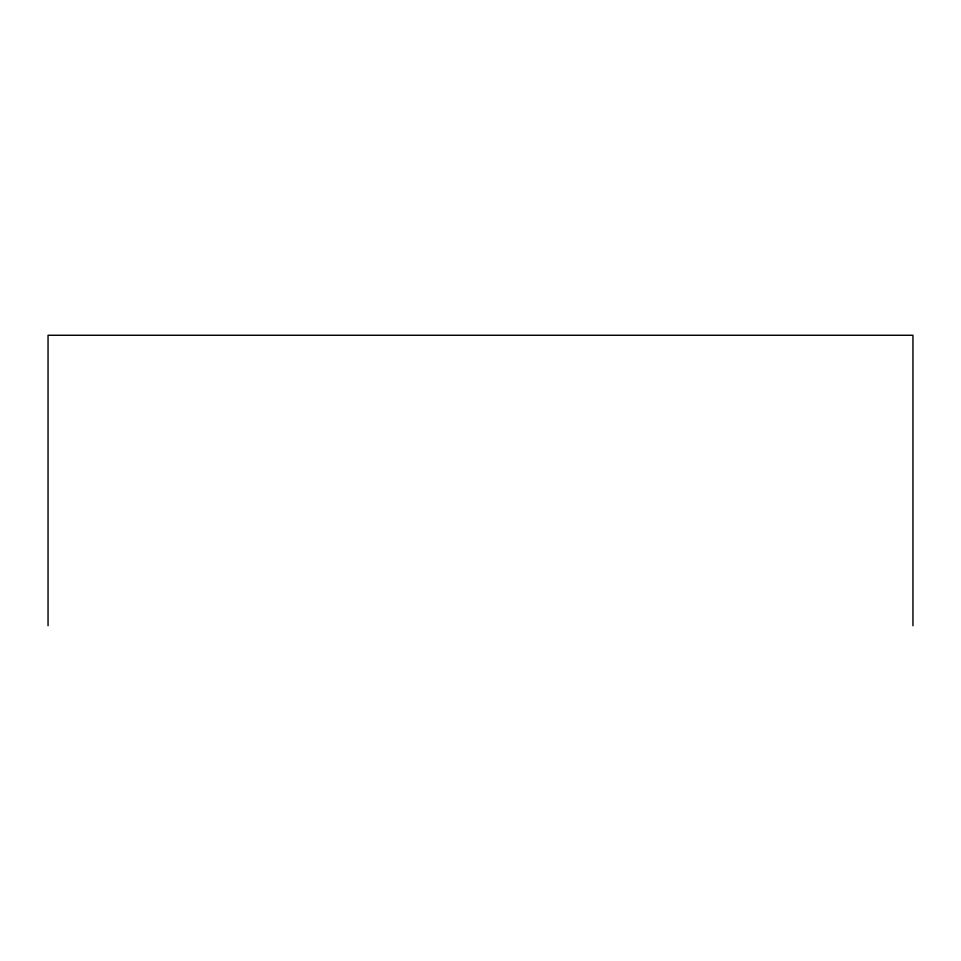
<?xml version="1.0" encoding="UTF-8"?>
<svg xmlns="http://www.w3.org/2000/svg" width="961" height="961" viewBox="0 0 961 961"><rect width="100%" height="100%" fill="white"/><g stroke="black" fill="none" stroke-linecap="round" stroke-linejoin="round"><path stroke-width="1.44" d="M912.95 625.731L912.95 335.269L48.05 335.269L48.05 625.731"/></g></svg>
